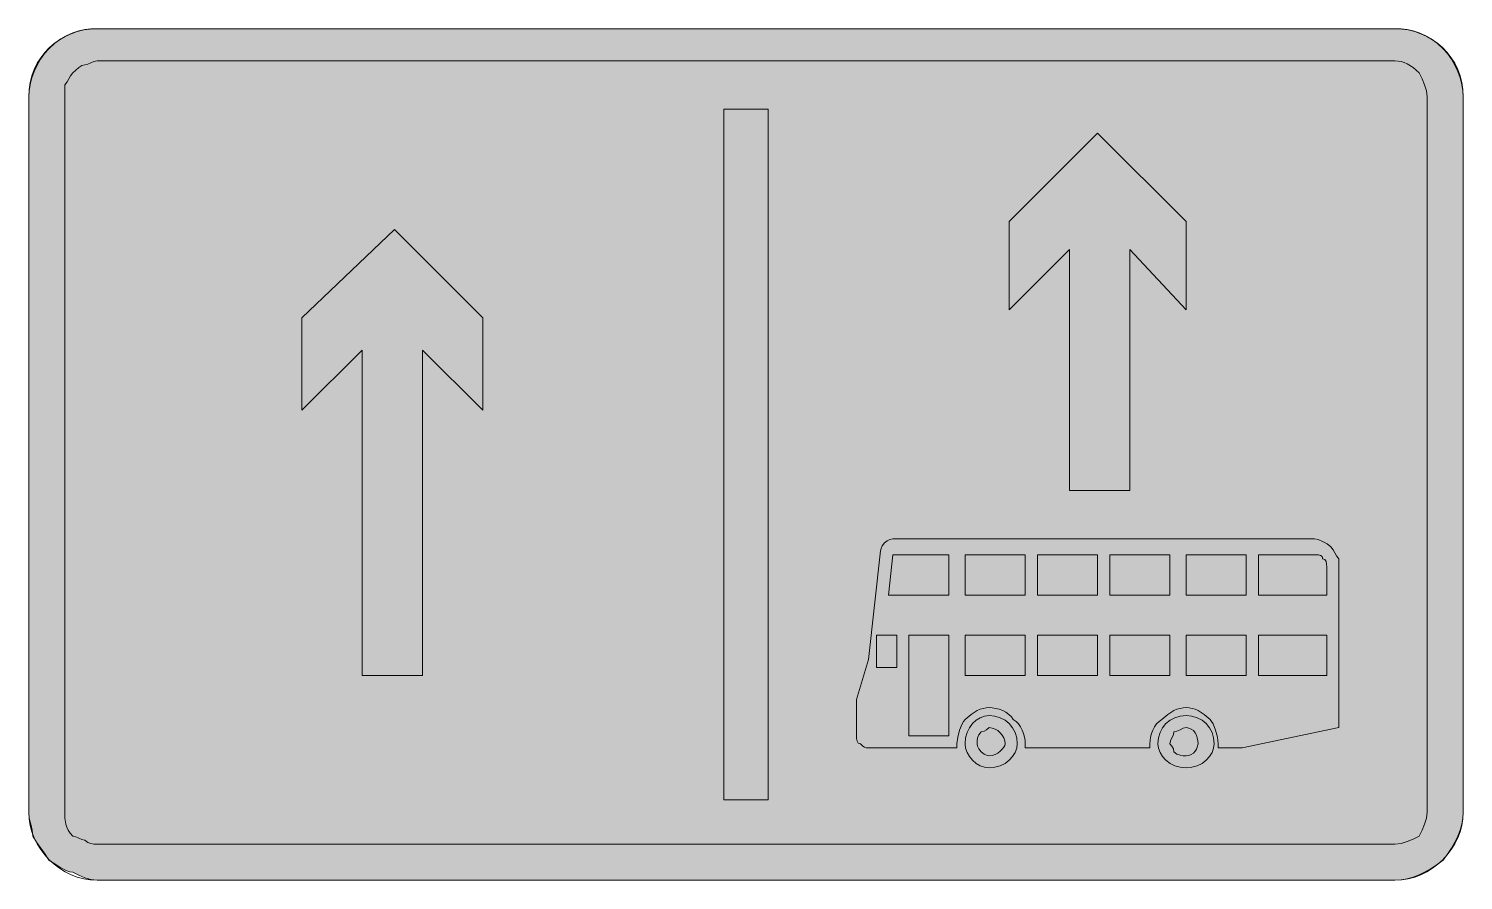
# Model space of a CAD drawing. Header units: metres. Extents: x 70 to 498, y 8 to 262.
import ezdxf

# ---------------------------------------------------------------- set-up
doc = ezdxf.new("R2010")
doc.units = ezdxf.units.M
for name, color, linetype, true_color in [('FILL_BLUE_0000FF', 7, 'Continuous', 0x0000ff), ('FILL_WHITE_FFFFFF', 7, 'Continuous', 0xffffff), ('STROKE_BLUE_0000FF', 7, 'Continuous', 0x0000ff)]:
    doc.layers.add(name, color=color, linetype=linetype, true_color=true_color)

msp = doc.modelspace()

# ---------------------------------------------------------------- hatches: boundary and pattern name
at = {"layer": 'FILL_BLUE_0000FF', "true_color": 0x0000ff}
h = msp.add_hatch(color=7, dxfattribs=at)
h.dxf.hatch_style = 1
h.paths.add_polyline_path([(478.65, 252.66), (479.55, 252.49), (480.45, 252.21), (481.35, 251.82), (483.15, 250.69), (484.95, 249.12), (485.83, 247.32), (486.6, 245.52), (487.14, 243.72), (487.35, 241.92), (487.35, 28.32), (487.14, 26.52), (486.6, 24.72), (485.83, 22.92), (484.95, 21.12), (483.15, 20.24), (481.35, 19.47), (479.55, 18.93), (477.75, 18.72), (90.15, 18.72), (89.25, 18.74), (88.35, 18.87), (87.45, 19.23), (86.55, 19.92), (85.65, 20.11), (84.75, 20.52), (83.85, 20.93), (82.95, 21.12), (82.16, 22.02), (81.56, 22.92), (81.14, 23.82), (80.85, 24.72), (80.59, 26.52), (80.55, 28.32), (80.55, 241.92), (80.55, 245.52), (81.26, 246.42), (81.75, 247.32), (82.24, 248.22), (82.95, 249.12), (84.75, 250.77), (85.65, 251.31), (86.55, 251.52), (87.45, 251.71), (88.35, 252.12), (89.25, 252.53), (90.15, 252.72), (477.75, 252.72), (478.65, 252.66)])
at = {"layer": 'FILL_WHITE_FFFFFF', "true_color": 0xffffff}
h = msp.add_hatch(color=7, dxfattribs=at)
h.dxf.hatch_style = 1
h.paths.add_polyline_path([(90.15, 7.92), (88.35, 8.13), (86.55, 8.67), (84.75, 9.44), (82.95, 10.32), (82.05, 10.43), (81.15, 10.71), (79.35, 11.67), (77.55, 12.85), (75.75, 13.92), (74.66, 15.72), (73.35, 17.52), (72.04, 19.32), (70.95, 21.12), (70.76, 22.92), (70.35, 24.72), (69.94, 26.52), (69.75, 28.32), (69.75, 241.92), (69.86, 243.77), (70.18, 245.69), (70.7, 247.64), (71.4, 249.57), (72.27, 251.45), (73.29, 253.23), (74.46, 254.86), (75.75, 256.32), (77.55, 257.96), (79.35, 259.28), (81.15, 260.33), (82.95, 261.12), (84.75, 261.69), (86.55, 262.06), (88.35, 262.26), (90.15, 262.32), (477.75, 262.32), (479.55, 262.26), (481.35, 262.06), (483.15, 261.69), (484.95, 261.12), (486.75, 260.33), (488.55, 259.28), (490.35, 257.96), (492.15, 256.32), (493.44, 254.86), (494.61, 253.23), (495.63, 251.45), (496.5, 249.57), (497.2, 247.64), (497.72, 245.69), (498.04, 243.77), (498.15, 241.92), (498.15, 28.32), (498.04, 26.52), (497.72, 24.72), (497.2, 22.92), (496.5, 21.12), (495.63, 19.32), (494.61, 17.52), (493.44, 15.72), (492.15, 13.92), (490.35, 12.63), (488.55, 11.46), (486.75, 10.44), (484.95, 9.57), (483.15, 8.87), (481.35, 8.35), (479.55, 8.03), (477.75, 7.92), (90.15, 7.92)])
h = msp.add_hatch(color=7, dxfattribs=at)
h.dxf.hatch_style = 1
h.paths.add_polyline_path([(290.55, 31.92), (277.35, 31.92), (277.35, 238.32), (290.55, 238.32), (290.55, 31.92)])
h = msp.add_hatch(color=7, dxfattribs=at)
h.dxf.hatch_style = 1
h.paths.add_polyline_path([(388.95, 231.12), (415.35, 204.72), (415.35, 178.32), (398.55, 196.32), (398.55, 124.32), (380.55, 124.32), (380.55, 196.32), (362.55, 178.32), (362.55, 204.72), (388.95, 231.12)])
h = msp.add_hatch(color=7, dxfattribs=at)
h.dxf.hatch_style = 1
h.paths.add_polyline_path([(178.95, 202.32), (205.35, 175.92), (205.35, 148.32), (187.35, 166.32), (187.35, 69.12), (169.35, 69.12), (169.35, 166.32), (151.35, 148.32), (151.35, 175.92), (178.95, 202.32)])
h = msp.add_hatch(color=7, dxfattribs=at)
h.dxf.hatch_style = 1
h.paths.add_polyline_path([(415.35, 59.52), (414.45, 59.46), (413.55, 59.29), (412.65, 59.01), (411.75, 58.62), (409.95, 57.49), (408.15, 55.92), (407.31, 55.36), (406.57, 54.63), (405.96, 53.75), (405.45, 52.77), (405.06, 51.74), (404.77, 50.69), (404.61, 49.67), (404.55, 48.72), (404.55, 47.52), (367.35, 47.52), (367.35, 48.72), (367.29, 49.67), (367.12, 50.69), (366.84, 51.74), (366.45, 52.77), (365.94, 53.75), (365.33, 54.63), (364.59, 55.36), (363.75, 55.92), (363.19, 56.76), (362.46, 57.49), (361.58, 58.11), (360.6, 58.62), (359.57, 59.01), (358.52, 59.29), (357.5, 59.46), (356.55, 59.52), (355.65, 59.46), (354.75, 59.29), (353.85, 59.01), (352.95, 58.62), (351.15, 57.49), (349.35, 55.92), (348.9, 55.36), (348.47, 54.63), (347.7, 52.77), (347.16, 50.69), (346.95, 48.72), (346.95, 47.52), (320.55, 47.52), (319.84, 47.54), (319.35, 47.67), (318.86, 48.03), (318.15, 48.72), (317.75, 48.77), (317.46, 48.93), (317.1, 49.47), (316.97, 50.24), (316.95, 51.12), (316.95, 59.52), (316.95, 61.92), (320.55, 73.92), (324.15, 106.32), (324.3, 107.07), (324.66, 107.84), (325.35, 108.72), (326.1, 109.32), (326.87, 109.73), (327.75, 109.92), (453.75, 109.92), (454.84, 109.71), (456.15, 109.17), (457.46, 108.4), (458.55, 107.52), (459.26, 106.62), (459.75, 105.72), (460.24, 104.82), (460.95, 103.92), (460.95, 101.52), (460.95, 53.52), (432.15, 47.52), (424.95, 47.52), (424.95, 48.72), (424.74, 50.69), (424.2, 52.77), (423.43, 54.63), (423, 55.36), (422.55, 55.92), (420.75, 57.49), (418.95, 58.62), (418.05, 59.01), (417.15, 59.29), (416.25, 59.46), (415.35, 59.52)])
h.paths.add_polyline_path([(457.35, 69.12), (457.35, 81.12), (436.95, 81.12), (436.95, 69.12), (457.35, 69.12)], flags=16)
h.paths.add_polyline_path([(415.35, 69.12), (433.35, 69.12), (433.35, 81.12), (415.35, 81.12), (415.35, 69.12)], flags=16)
h.paths.add_polyline_path([(392.55, 81.12), (392.55, 69.12), (410.55, 69.12), (410.55, 81.12), (392.55, 81.12)], flags=16)
h.paths.add_polyline_path([(388.95, 81.12), (370.95, 81.12), (370.95, 69.12), (388.95, 69.12), (388.95, 81.12)], flags=16)
h.paths.add_polyline_path([(367.35, 81.12), (349.35, 81.12), (349.35, 69.12), (367.35, 69.12), (367.35, 81.12)], flags=16)
h.paths.add_polyline_path([(344.55, 51.12), (344.55, 81.12), (332.55, 81.12), (332.55, 51.12), (344.55, 51.12)], flags=16)
h.paths.add_polyline_path([(322.95, 71.52), (328.95, 71.52), (328.95, 81.12), (322.95, 81.12), (322.95, 71.52)], flags=16)
h.paths.add_polyline_path([(327.75, 105.12), (326.55, 93.12), (344.55, 93.12), (344.55, 105.12), (327.75, 105.12)], flags=16)
h.paths.add_polyline_path([(367.35, 105.12), (349.35, 105.12), (349.35, 93.12), (367.35, 93.12), (367.35, 105.12)], flags=16)
h.paths.add_polyline_path([(388.95, 93.12), (388.95, 105.12), (370.95, 105.12), (370.95, 93.12), (388.95, 93.12)], flags=16)
h.paths.add_polyline_path([(392.55, 93.12), (410.55, 93.12), (410.55, 105.12), (392.55, 105.12), (392.55, 93.12)], flags=16)
h.paths.add_polyline_path([(415.35, 93.12), (433.35, 93.12), (433.35, 105.12), (415.35, 105.12), (415.35, 93.12)], flags=16)
h.paths.add_polyline_path([(457.35, 93.12), (457.35, 101.52), (457.33, 102.4), (457.2, 103.17), (456.84, 103.71), (456.55, 103.87), (456.15, 103.92), (456.1, 104.32), (455.96, 104.61), (455.55, 104.97), (454.95, 105.12), (453.75, 105.12), (436.95, 105.12), (436.95, 93.12), (457.35, 93.12)], flags=16)
h = msp.add_hatch(color=7, dxfattribs=at)
h.dxf.hatch_style = 1
h.paths.add_polyline_path([(364.31, 46.08), (363.56, 44.86), (362.55, 43.77), (361.32, 42.85), (359.89, 42.14), (358.29, 41.68), (356.55, 41.52), (355.21, 41.68), (353.91, 42.14), (352.69, 42.85), (351.6, 43.77), (350.68, 44.86), (349.97, 46.08), (349.51, 47.38), (349.35, 48.72), (349.51, 50.46), (349.97, 52.06), (350.68, 53.49), (351.6, 54.72), (352.69, 55.73), (353.91, 56.48), (355.21, 56.96), (356.55, 57.12), (358.29, 56.96), (359.89, 56.48), (361.32, 55.73), (362.55, 54.72), (363.56, 53.49), (364.31, 52.06), (364.79, 50.46), (364.95, 48.72), (364.79, 47.38), (364.31, 46.08)])
h.paths.add_polyline_path([(360.94, 50.48), (360.46, 51.29), (359.85, 52.02), (359.12, 52.63), (358.31, 53.11), (357.45, 53.41), (356.55, 53.52), (355.8, 52.92), (355.03, 52.51), (354.15, 52.32), (353.46, 51.42), (353.1, 50.52), (352.97, 49.62), (352.95, 48.72), (353.1, 47.97), (353.46, 47.2), (354.15, 46.32), (355.03, 45.63), (355.8, 45.27), (356.55, 45.12), (357.45, 45.23), (358.31, 45.51), (359.12, 45.94), (359.85, 46.47), (360.46, 47.05), (360.94, 47.65), (361.24, 48.22), (361.35, 48.72), (361.24, 49.62), (360.94, 50.48)], flags=16)
h = msp.add_hatch(color=7, dxfattribs=at)
h.dxf.hatch_style = 1
h.paths.add_polyline_path([(423.11, 46.08), (422.36, 44.86), (421.35, 43.77), (420.12, 42.85), (418.69, 42.14), (417.09, 41.68), (415.35, 41.52), (413.61, 41.68), (412.01, 42.14), (410.58, 42.85), (409.35, 43.77), (408.34, 44.86), (407.59, 46.08), (407.11, 47.38), (406.95, 48.72), (407.11, 50.46), (407.59, 52.06), (408.34, 53.49), (409.35, 54.72), (410.58, 55.73), (412.01, 56.48), (413.61, 56.96), (415.35, 57.12), (417.09, 56.96), (418.69, 56.48), (420.12, 55.73), (421.35, 54.72), (422.36, 53.49), (423.11, 52.06), (423.59, 50.46), (423.75, 48.72), (423.59, 47.38), (423.11, 46.08)])
h.paths.add_polyline_path([(418.72, 50.48), (418.44, 51.29), (418.05, 52.02), (417.54, 52.63), (416.92, 53.11), (416.19, 53.41), (415.35, 53.52), (414.45, 53.33), (413.55, 52.92), (412.65, 52.51), (411.75, 52.32), (411.56, 51.42), (411.15, 50.52), (410.74, 49.62), (410.55, 48.72), (411.15, 47.97), (411.56, 47.2), (411.75, 46.32), (412.65, 45.63), (413.55, 45.27), (414.45, 45.14), (415.35, 45.12), (416.19, 45.23), (416.92, 45.51), (417.54, 45.94), (418.05, 46.47), (418.44, 47.05), (418.72, 47.65), (418.95, 48.72), (418.89, 49.62), (418.72, 50.48)], flags=16)

# ---------------------------------------------------------------- linework, layer by layer
at = {"layer": 'FILL_BLUE_0000FF', "lineweight": 0, "true_color": 0x0000ff}
msp.add_lwpolyline([(478.65, 252.66), (479.55, 252.49), (480.45, 252.21), (481.35, 251.82), (483.15, 250.69), (484.95, 249.12), (485.83, 247.32), (486.6, 245.52), (487.14, 243.72), (487.35, 241.92), (487.35, 28.32), (487.14, 26.52), (486.6, 24.72), (485.83, 22.92), (484.95, 21.12), (483.15, 20.24), (481.35, 19.47), (479.55, 18.93), (477.75, 18.72), (90.15, 18.72), (89.25, 18.74), (88.35, 18.87), (87.45, 19.23), (86.55, 19.92), (85.65, 20.11), (84.75, 20.52), (83.85, 20.93), (82.95, 21.12), (82.16, 22.02), (81.56, 22.92), (81.14, 23.82), (80.85, 24.72), (80.59, 26.52), (80.55, 28.32), (80.55, 241.92), (80.55, 245.52), (81.26, 246.42), (81.75, 247.32), (82.24, 248.22), (82.95, 249.12), (84.75, 250.77), (85.65, 251.31), (86.55, 251.52), (87.45, 251.71), (88.35, 252.12), (89.25, 252.53), (90.15, 252.72), (477.75, 252.72)], close=True, dxfattribs=at)
at = {"layer": 'FILL_WHITE_FFFFFF', "lineweight": 0, "true_color": 0xffffff}
for points in [[(90.15, 7.92), (88.35, 8.13), (86.55, 8.67), (84.75, 9.44), (82.95, 10.32), (82.05, 10.43), (81.15, 10.71), (79.35, 11.67), (77.55, 12.85), (75.75, 13.92), (74.66, 15.72), (73.35, 17.52), (72.04, 19.32), (70.95, 21.12), (70.76, 22.92), (70.35, 24.72), (69.94, 26.52), (69.75, 28.32), (69.75, 241.92), (69.86, 243.77), (70.18, 245.69), (70.7, 247.64), (71.4, 249.57), (72.27, 251.45), (73.29, 253.23), (74.46, 254.86), (75.75, 256.32), (77.55, 257.96), (79.35, 259.28), (81.15, 260.33), (82.95, 261.12), (84.75, 261.69), (86.55, 262.06), (88.35, 262.26), (90.15, 262.32), (477.75, 262.32), (479.55, 262.26), (481.35, 262.06), (483.15, 261.69), (484.95, 261.12), (486.75, 260.33), (488.55, 259.28), (490.35, 257.96), (492.15, 256.32), (493.44, 254.86), (494.61, 253.23), (495.63, 251.45), (496.5, 249.57), (497.2, 247.64), (497.72, 245.69), (498.04, 243.77), (498.15, 241.92), (498.15, 28.32), (498.04, 26.52), (497.72, 24.72), (497.2, 22.92), (496.5, 21.12), (495.63, 19.32), (494.61, 17.52), (493.44, 15.72), (492.15, 13.92), (490.35, 12.63), (488.55, 11.46), (486.75, 10.44), (484.95, 9.57), (483.15, 8.87), (481.35, 8.35), (479.55, 8.03), (477.75, 7.92)], [(290.55, 31.92), (277.35, 31.92), (277.35, 238.32), (290.55, 238.32)], [(388.95, 231.12), (415.35, 204.72), (415.35, 178.32), (398.55, 196.32), (398.55, 124.32), (380.55, 124.32), (380.55, 196.32), (362.55, 178.32), (362.55, 204.72)], [(178.95, 202.32), (205.35, 175.92), (205.35, 148.32), (187.35, 166.32), (187.35, 69.12), (169.35, 69.12), (169.35, 166.32), (151.35, 148.32), (151.35, 175.92)], [(415.35, 59.52), (414.45, 59.46), (413.55, 59.29), (412.65, 59.01), (411.75, 58.62), (409.95, 57.49), (408.15, 55.92), (407.31, 55.36), (406.57, 54.63), (405.96, 53.75), (405.45, 52.77), (405.06, 51.74), (404.77, 50.69), (404.61, 49.67), (404.55, 48.72), (404.55, 47.52), (367.35, 47.52), (367.35, 48.72), (367.29, 49.67), (367.12, 50.69), (366.84, 51.74), (366.45, 52.77), (365.94, 53.75), (365.33, 54.63), (364.59, 55.36), (363.75, 55.92), (363.19, 56.76), (362.46, 57.49), (361.58, 58.11), (360.6, 58.62), (359.57, 59.01), (358.52, 59.29), (357.5, 59.46), (356.55, 59.52), (355.65, 59.46), (354.75, 59.29), (353.85, 59.01), (352.95, 58.62), (351.15, 57.49), (349.35, 55.92), (348.9, 55.36), (348.47, 54.63), (347.7, 52.77), (347.16, 50.69), (346.95, 48.72), (346.95, 47.52), (320.55, 47.52), (319.84, 47.54), (319.35, 47.67), (318.86, 48.03), (318.15, 48.72), (317.75, 48.77), (317.46, 48.93), (317.1, 49.47), (316.97, 50.24), (316.95, 51.12), (316.95, 59.52), (316.95, 61.92), (320.55, 73.92), (324.15, 106.32), (324.3, 107.07), (324.66, 107.84), (325.35, 108.72), (326.1, 109.32), (326.87, 109.73), (327.75, 109.92), (453.75, 109.92), (454.84, 109.71), (456.15, 109.17), (457.46, 108.4), (458.55, 107.52), (459.26, 106.62), (459.75, 105.72), (460.24, 104.82), (460.95, 103.92), (460.95, 101.52), (460.95, 53.52), (432.15, 47.52), (424.95, 47.52), (424.95, 48.72), (424.74, 50.69), (424.2, 52.77), (423.43, 54.63), (423, 55.36), (422.55, 55.92), (420.75, 57.49), (418.95, 58.62), (418.05, 59.01), (417.15, 59.29), (416.25, 59.46)], [(327.75, 105.12), (326.55, 93.12), (344.55, 93.12), (344.55, 105.12)], [(367.35, 105.12), (349.35, 105.12), (349.35, 93.12), (367.35, 93.12)], [(388.95, 93.12), (388.95, 105.12), (370.95, 105.12), (370.95, 93.12)], [(392.55, 93.12), (410.55, 93.12), (410.55, 105.12), (392.55, 105.12)], [(415.35, 93.12), (433.35, 93.12), (433.35, 105.12), (415.35, 105.12)], [(457.35, 93.12), (457.35, 101.52), (457.33, 102.4), (457.2, 103.17), (456.84, 103.71), (456.55, 103.87), (456.15, 103.92), (456.1, 104.32), (455.96, 104.61), (455.55, 104.97), (454.95, 105.12), (453.75, 105.12), (436.95, 105.12), (436.95, 93.12)], [(322.95, 71.52), (328.95, 71.52), (328.95, 81.12), (322.95, 81.12)], [(344.55, 51.12), (344.55, 81.12), (332.55, 81.12), (332.55, 51.12)], [(367.35, 81.12), (349.35, 81.12), (349.35, 69.12), (367.35, 69.12)], [(388.95, 81.12), (370.95, 81.12), (370.95, 69.12), (388.95, 69.12)], [(392.55, 81.12), (392.55, 69.12), (410.55, 69.12), (410.55, 81.12)], [(415.35, 69.12), (433.35, 69.12), (433.35, 81.12), (415.35, 81.12)], [(457.35, 69.12), (457.35, 81.12), (436.95, 81.12), (436.95, 69.12)], [(364.31, 46.08), (363.56, 44.86), (362.55, 43.77), (361.32, 42.85), (359.89, 42.14), (358.29, 41.68), (356.55, 41.52), (355.21, 41.68), (353.91, 42.14), (352.69, 42.85), (351.6, 43.77), (350.68, 44.86), (349.97, 46.08), (349.51, 47.38), (349.35, 48.72), (349.51, 50.46), (349.97, 52.06), (350.68, 53.49), (351.6, 54.72), (352.69, 55.73), (353.91, 56.48), (355.21, 56.96), (356.55, 57.12), (358.29, 56.96), (359.89, 56.48), (361.32, 55.73), (362.55, 54.72), (363.56, 53.49), (364.31, 52.06), (364.79, 50.46), (364.95, 48.72), (364.79, 47.38)], [(423.11, 46.08), (422.36, 44.86), (421.35, 43.77), (420.12, 42.85), (418.69, 42.14), (417.09, 41.68), (415.35, 41.52), (413.61, 41.68), (412.01, 42.14), (410.58, 42.85), (409.35, 43.77), (408.34, 44.86), (407.59, 46.08), (407.11, 47.38), (406.95, 48.72), (407.11, 50.46), (407.59, 52.06), (408.34, 53.49), (409.35, 54.72), (410.58, 55.73), (412.01, 56.48), (413.61, 56.96), (415.35, 57.12), (417.09, 56.96), (418.69, 56.48), (420.12, 55.73), (421.35, 54.72), (422.36, 53.49), (423.11, 52.06), (423.59, 50.46), (423.75, 48.72), (423.59, 47.38)], [(360.94, 50.48), (360.46, 51.29), (359.85, 52.02), (359.12, 52.63), (358.31, 53.11), (357.45, 53.41), (356.55, 53.52), (355.8, 52.92), (355.03, 52.51), (354.15, 52.32), (353.46, 51.42), (353.1, 50.52), (352.97, 49.62), (352.95, 48.72), (353.1, 47.97), (353.46, 47.2), (354.15, 46.32), (355.03, 45.63), (355.8, 45.27), (356.55, 45.12), (357.45, 45.23), (358.31, 45.51), (359.12, 45.94), (359.85, 46.47), (360.46, 47.05), (360.94, 47.65), (361.24, 48.22), (361.35, 48.72), (361.24, 49.62)], [(418.72, 50.48), (418.44, 51.29), (418.05, 52.02), (417.54, 52.63), (416.92, 53.11), (416.19, 53.41), (415.35, 53.52), (414.45, 53.33), (413.55, 52.92), (412.65, 52.51), (411.75, 52.32), (411.56, 51.42), (411.15, 50.52), (410.74, 49.62), (410.55, 48.72), (411.15, 47.97), (411.56, 47.2), (411.75, 46.32), (412.65, 45.63), (413.55, 45.27), (414.45, 45.14), (415.35, 45.12), (416.19, 45.23), (416.92, 45.51), (417.54, 45.94), (418.05, 46.47), (418.44, 47.05), (418.72, 47.65), (418.95, 48.72), (418.89, 49.62)]]:
    msp.add_lwpolyline(points, close=True, dxfattribs=at)
at = {"layer": 'STROKE_BLUE_0000FF', "lineweight": 0, "true_color": 0x0000ff}
msp.add_lwpolyline([(498.15, 28.32), (498.15, 241.92), (498.04, 244.13), (497.72, 246.24), (497.19, 248.26), (496.48, 250.17), (495.59, 251.97), (494.54, 253.65), (493.34, 255.2), (492, 256.62), (490.53, 257.9), (488.95, 259.03), (487.27, 260.01), (485.49, 260.82), (483.64, 261.47), (481.73, 261.94), (479.76, 262.22), (477.75, 262.32), (90.15, 262.32), (88.14, 262.22), (86.17, 261.94), (84.26, 261.47), (82.41, 260.82), (80.63, 260.01), (78.95, 259.03), (77.37, 257.9), (75.9, 256.62), (74.56, 255.2), (73.36, 253.65), (72.31, 251.97), (71.42, 250.17), (70.71, 248.26), (70.18, 246.24), (69.86, 244.13), (69.75, 241.92), (69.75, 28.32), (69.86, 26.31), (70.18, 24.34), (70.71, 22.43), (71.42, 20.58), (72.31, 18.8), (73.36, 17.12), (74.56, 15.54), (75.9, 14.07), (77.37, 12.73), (78.95, 11.53), (80.63, 10.48), (82.41, 9.59), (84.26, 8.88), (86.17, 8.35), (88.14, 8.03), (90.15, 7.92), (477.75, 7.92), (479.76, 8.03), (481.73, 8.35), (483.64, 8.88), (485.49, 9.59), (487.27, 10.48), (488.95, 11.53), (490.53, 12.73), (492, 14.07), (493.34, 15.54), (494.54, 17.12), (495.59, 18.8), (496.48, 20.58), (497.19, 22.43), (497.72, 24.34), (498.04, 26.31), (498.15, 28.32)], dxfattribs=at)

doc.saveas('drawing.dxf')
